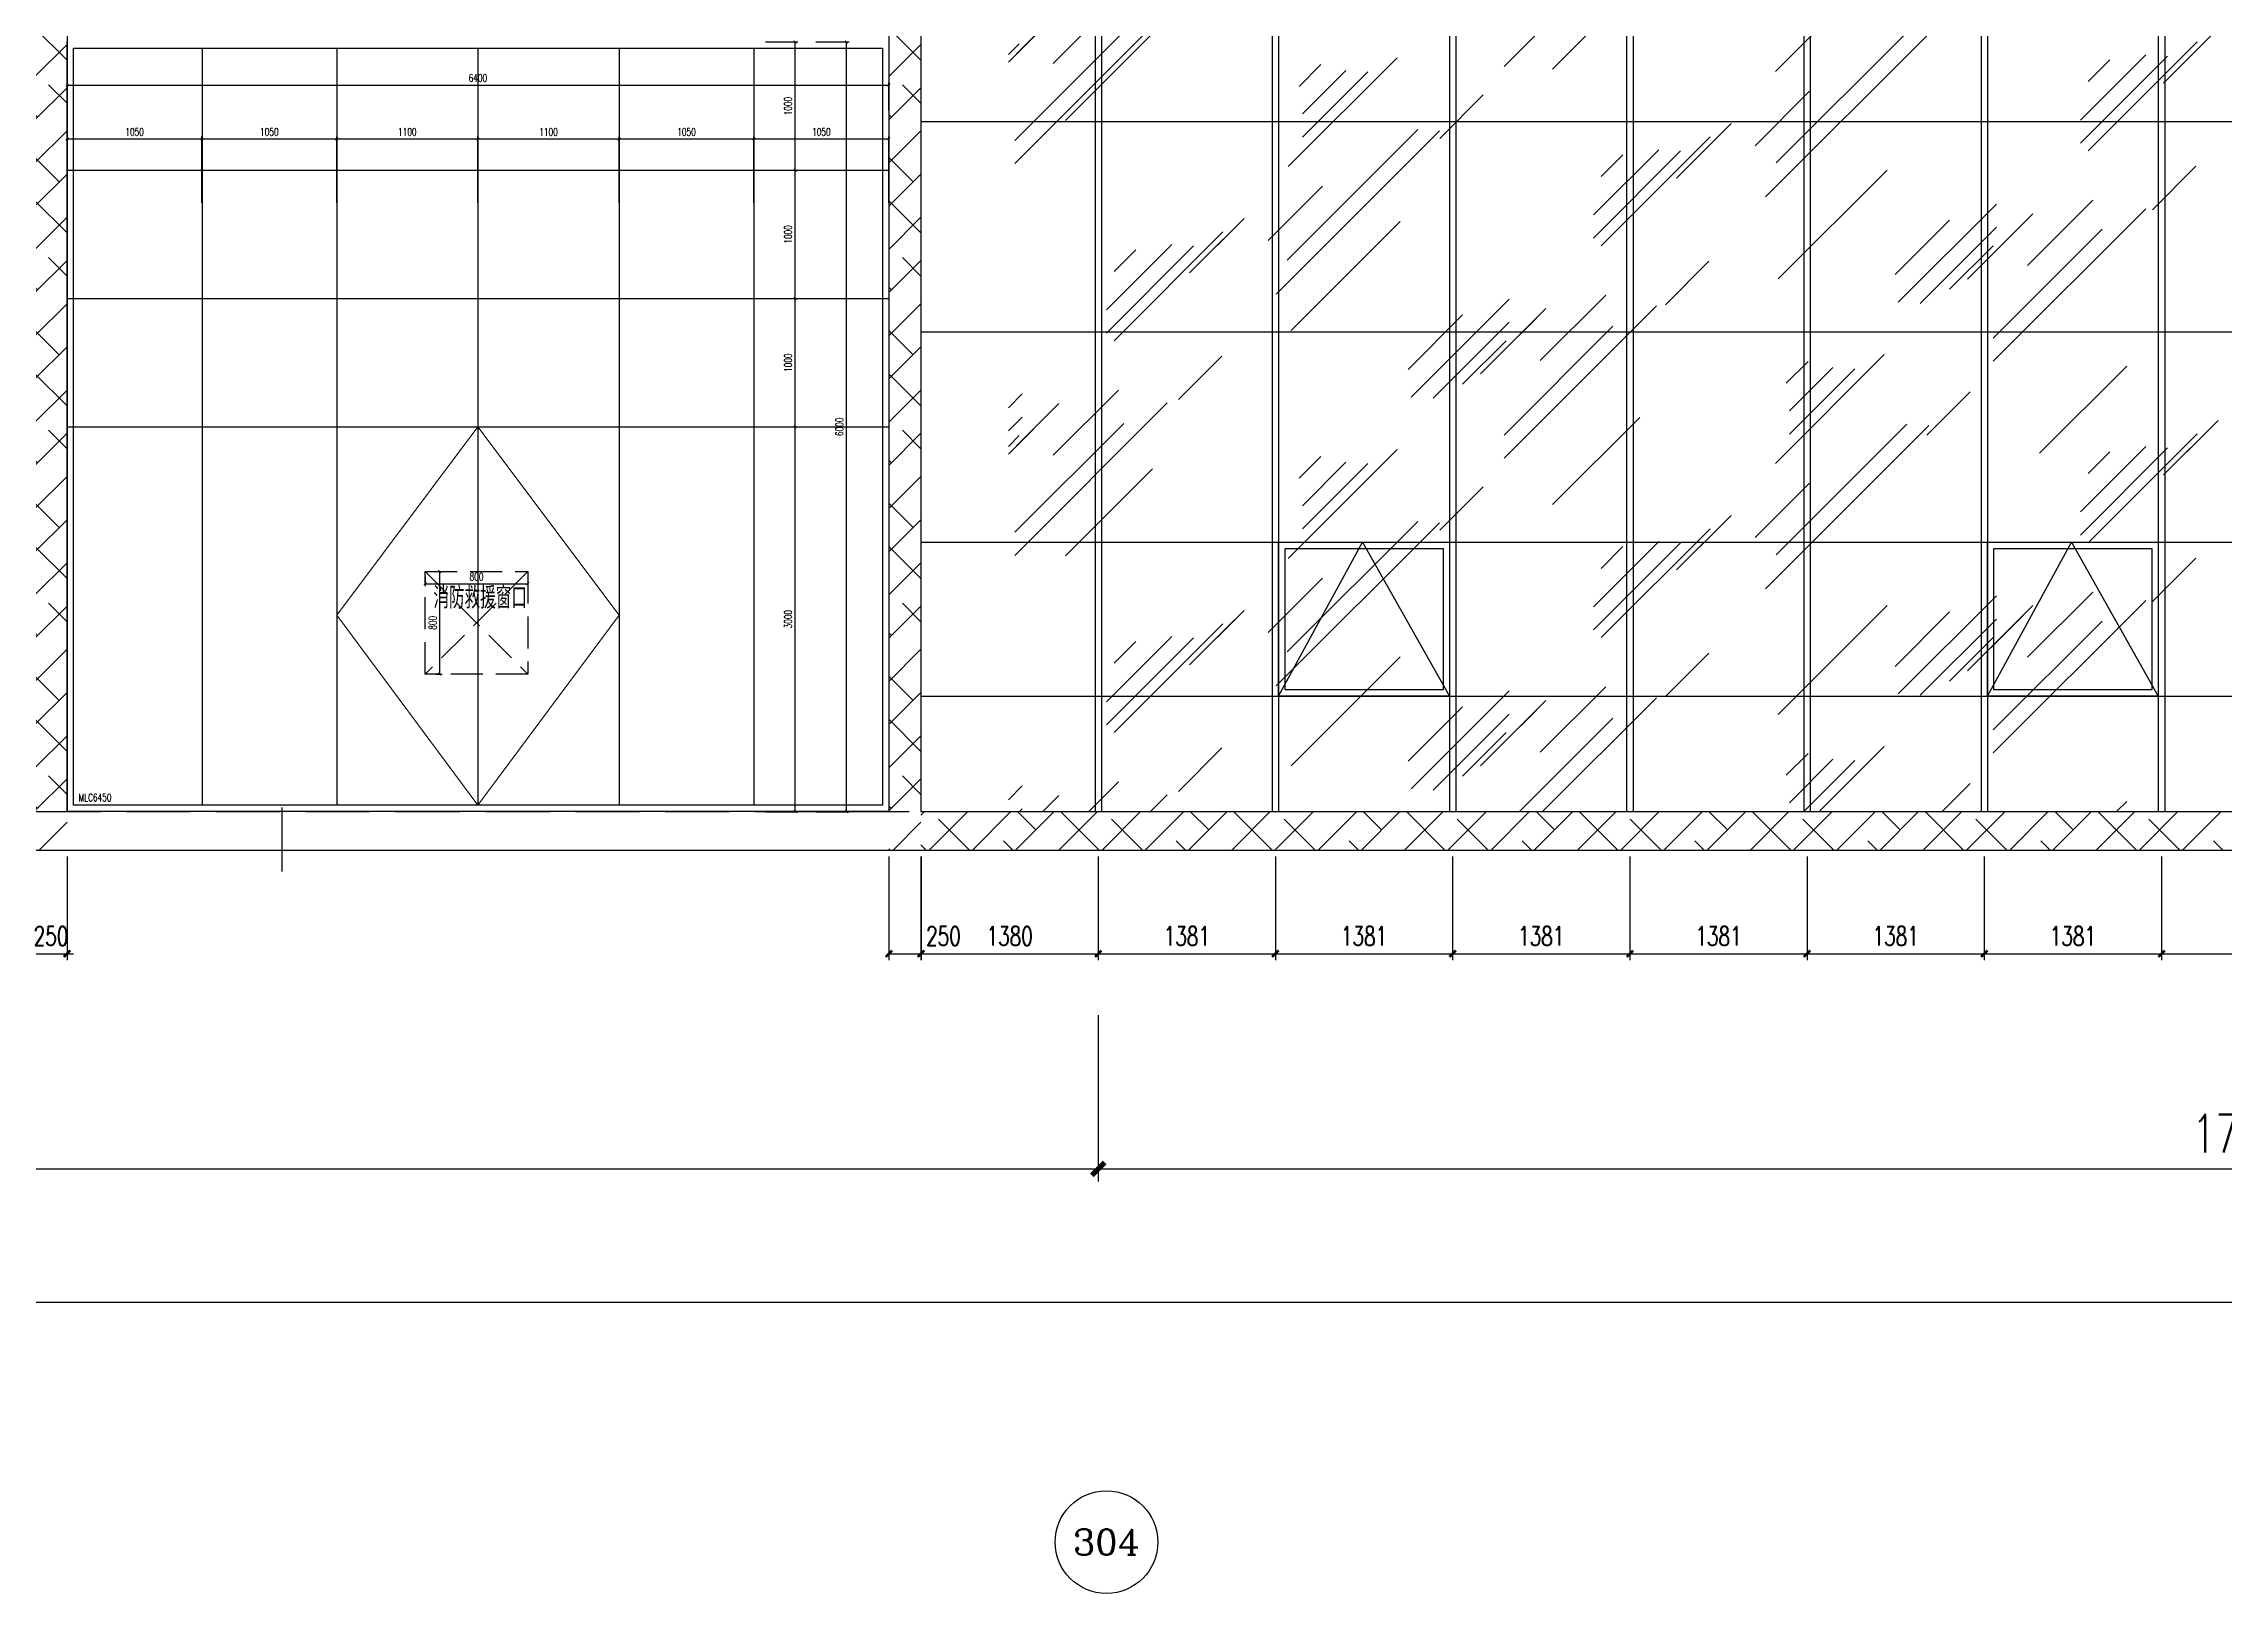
# Model space of a CAD drawing. Extents: x -2377130 to 293730, y -2 to 754590.
# Drawn here: x -411337 to -394345, y 511143 to 523224 of the extents above; entities that cross this region are included whole.
import ezdxf
from ezdxf.enums import TextEntityAlignment as Align

# ---------------------------------------------------------------- set-up
doc = ezdxf.new("R2010")
doc.units = 0
doc.header["$LTSCALE"] = 1000
doc.header["$MEASUREMENT"] = 0
for name, pattern in [('__DASH', [0.35, 0.25, -0.1]), ('DASH', [0.35, 0.25, -0.1]), ('DOTE', [2.42, 2, -0.2, 0.02, -0.2])]:
    doc.linetypes.add(name, pattern=pattern)
doc.layers.get('Defpoints').update_dxf_attribs({"color": 210})
for name, color, linetype in [('A-AXIS-D', 1, 'Continuous'), ('A-AXIS-DOTE', 14, 'DOTE'), ('A-AXIS-DP', 126, 'Continuous'), ('A-AXIS-SYMB', 3, 'Continuous'), ('A-HATCH-2', 251, 'Continuous'), ('A-LIN-V', 9, 'Continuous'), ('A-WINDOW', 140, 'Continuous'), ('A-门窗表显示尺寸', 160, 'Continuous'), ('AS-WALL', 40, 'Continuous'), ('PUB_DIM', 3, 'Continuous'), ('PUB_TEXT', 7, 'Continuous'), ('建-文字', 7, 'Continuous')]:
    doc.layers.add(name, color=color, linetype=linetype)
doc.layers.add('A-WALL-HATCH', color=8, linetype='Continuous', lineweight=13)
doc.styles.add('_TCH_AXIS', font='COMPLEX', dxfattribs={"bigfont": 'GBCBIG'})
doc.styles.add('_TCH_DIM_T3', font='SIMPLEX', dxfattribs={"width": 0.705882, "bigfont": 'GBCBIG'})
doc.styles.add('A-DIM_T3', font='SIMPLEX', dxfattribs={"width": 0.705882, "bigfont": 'GBCBIG'})
doc.styles.add('A-STANDARD', font='SIMPLEX', dxfattribs={"bigfont": 'GBCBIG'})
doc.dimstyles.new('_TCH_ARCH&&20', dxfattribs={"dimtxt": 59.5, "dimasz": 20, "dimexe": 20, "dimexo": 20, "dimgap": 25.25, "dimtad": 1, "dimdec": 0, "dimzin": 0, "dimdsep": 46, "dimtxsty": '_TCH_DIM_T3', "dimblk": 'ARCHTICK', "dimcen": 0.09, "dimclrt": 7, "dimazin": 2, "dimtfac": 1, "dimtdec": 0, "dimtix": 1, "dimtmove": 2, "dimatfit": 3, "dimfxl": 0, "dimtolj": 1, "dimtzin": 0, "dimarcsym": 0})
doc.dimstyles.new('A-DIM&&100', dxfattribs={"dimtxt": 297.5, "dimasz": 100, "dimexe": 100, "dimexo": 100, "dimgap": 126.25, "dimtad": 1, "dimdec": 0, "dimzin": 0, "dimdsep": 46, "dimtxsty": 'A-DIM_T3', "dimblk": 'ARCHTICK', "dimcen": 0.09, "dimclrt": 7, "dimazin": 2, "dimtfac": 1, "dimtdec": 0, "dimtix": 1, "dimtmove": 2, "dimatfit": 3, "dimfxl": 0, "dimtolj": 1, "dimtzin": 0, "dimarcsym": 0})
doc.dimstyles.new('A-DIM&&20', dxfattribs={"dimtxt": 59.5, "dimasz": 20, "dimexe": 20, "dimexo": 20, "dimgap": 25.25, "dimtad": 1, "dimdec": 0, "dimzin": 0, "dimdsep": 46, "dimtxsty": 'A-DIM_T3', "dimblk": 'ARCHTICK', "dimcen": 0.09, "dimclrt": 7, "dimazin": 2, "dimtfac": 1, "dimtdec": 0, "dimtix": 1, "dimtmove": 2, "dimatfit": 3, "dimfxl": 0, "dimtolj": 1, "dimtzin": 0, "dimarcsym": 0})

# ---------------------------------------------------------------- blocks, each defined once
blk = doc.blocks.new('_ArchTick')
at = {"color": 0, "linetype": 'ByBlock', "const_width": 0.4}
blk.add_lwpolyline([(-0.5, -0.5), (0.5, 0.5)], dxfattribs=at)
blk = doc.blocks.new('*D1846')
at = {"layer": 'A-AXIS-D', "color": 0, "lineweight": -2}
for p, q in [((-457670, 514610), (-457670, 513313)), ((-384470, 514610), (-384470, 513313)), ((-457670, 513413), (-384470, 513413))]:
    blk.add_line(p, q, dxfattribs=at)
at = {"layer": 'Defpoints', "color": 0}
for p in [(-457670, 514710), (-384470, 514710), (-384470, 513413)]:
    blk.add_point(p, dxfattribs=at)
at = {"layer": 'A-AXIS-D', "color": 0, "lineweight": -2, "xscale": 100, "yscale": 100, "zscale": 100, "rotation": 180}
blk.add_blockref('_ArchTick', (-457670, 513413), dxfattribs=at)
at = {"layer": 'A-AXIS-D', "color": 0, "lineweight": -2, "xscale": 100, "yscale": 100, "zscale": 100}
blk.add_blockref('_ArchTick', (-384470, 513413), dxfattribs=at)
at = {"layer": 'A-AXIS-D', "color": 7, "insert": (-421070, 513688), "char_height": 297.5, "attachment_point": 5, "style": 'A-DIM_T3'}
blk.add_mtext('\\A1;73200', dxfattribs=at)
blk = doc.blocks.new('*D1807')
at = {"layer": 'A-AXIS-D', "color": 0, "lineweight": -2}
for p, q in [((-403120, 515650), (-403120, 514353)), ((-385170, 515650), (-385170, 514353)), ((-403120, 514453), (-385170, 514453))]:
    blk.add_line(p, q, dxfattribs=at)
at = {"layer": 'Defpoints', "color": 0}
for p in [(-403120, 515750), (-385170, 515750), (-385170, 514453)]:
    blk.add_point(p, dxfattribs=at)
at = {"layer": 'A-AXIS-D', "color": 0, "lineweight": -2, "xscale": 100, "yscale": 100, "zscale": 100, "rotation": 180}
blk.add_blockref('_ArchTick', (-403120, 514453), dxfattribs=at)
at = {"layer": 'A-AXIS-D', "color": 0, "lineweight": -2, "xscale": 100, "yscale": 100, "zscale": 100}
blk.add_blockref('_ArchTick', (-385170, 514453), dxfattribs=at)
at = {"layer": 'A-AXIS-D', "color": 7, "insert": (-394145, 514728), "char_height": 297.5, "attachment_point": 5, "style": 'A-DIM_T3'}
blk.add_mtext('\\A1;17950', dxfattribs=at)
blk = doc.blocks.new('*D1806')
at = {"layer": 'A-AXIS-D', "color": 0, "lineweight": -2}
for p, q in [((-421070, 515650), (-421070, 514353)), ((-403120, 515650), (-403120, 514353)), ((-421070, 514453), (-403120, 514453))]:
    blk.add_line(p, q, dxfattribs=at)
at = {"layer": 'Defpoints', "color": 0}
for p in [(-421070, 515750), (-403120, 515750), (-403120, 514453)]:
    blk.add_point(p, dxfattribs=at)
at = {"layer": 'A-AXIS-D', "color": 0, "lineweight": -2, "xscale": 100, "yscale": 100, "zscale": 100, "rotation": 180}
blk.add_blockref('_ArchTick', (-421070, 514453), dxfattribs=at)
at = {"layer": 'A-AXIS-D', "color": 0, "lineweight": -2, "xscale": 100, "yscale": 100, "zscale": 100}
blk.add_blockref('_ArchTick', (-403120, 514453), dxfattribs=at)
at = {"layer": 'A-AXIS-D', "color": 7, "insert": (-412095, 514728), "char_height": 297.5, "attachment_point": 5, "style": 'A-DIM_T3'}
blk.add_mtext('\\A1;17950', dxfattribs=at)
blk = doc.blocks.new('*D1130')
at = {"layer": 'A-门窗表显示尺寸', "color": 0, "lineweight": -2}
for p, q in [((-405712, 521237), (-405461, 521237)), ((-405481, 520237), (-405481, 521237)), ((-405712, 520237), (-405461, 520237))]:
    blk.add_line(p, q, dxfattribs=at)
at = {"layer": 'Defpoints', "color": 0}
for p in [(-405732, 521237), (-405481, 521237), (-405732, 520237)]:
    blk.add_point(p, dxfattribs=at)
at = {"layer": 'A-门窗表显示尺寸', "color": 0, "lineweight": -2, "xscale": 20, "yscale": 20, "zscale": 20}
for p, rotation in [((-405481, 521237), 90), ((-405481, 520237), 270)]:
    blk.add_blockref('_ArchTick', p, dxfattribs=dict(at, rotation=rotation))
at = {"layer": 'A-门窗表显示尺寸', "color": 7, "insert": (-405536, 520737), "char_height": 59.5, "attachment_point": 5, "rotation": 90, "style": 'A-DIM_T3'}
blk.add_mtext('\\A1;1000', dxfattribs=at)
blk = doc.blocks.new('*D1131')
at = {"layer": 'A-门窗表显示尺寸', "color": 0, "lineweight": -2}
for p, q in [((-405712, 520237), (-405461, 520237)), ((-405481, 517237), (-405481, 520237)), ((-405712, 517237), (-405461, 517237))]:
    blk.add_line(p, q, dxfattribs=at)
at = {"layer": 'Defpoints', "color": 0}
for p in [(-405732, 520237), (-405481, 520237), (-405732, 517237)]:
    blk.add_point(p, dxfattribs=at)
at = {"layer": 'A-门窗表显示尺寸', "color": 0, "lineweight": -2, "xscale": 20, "yscale": 20, "zscale": 20}
for p, rotation in [((-405481, 520237), 90), ((-405481, 517237), 270)]:
    blk.add_blockref('_ArchTick', p, dxfattribs=dict(at, rotation=rotation))
at = {"layer": 'A-门窗表显示尺寸', "color": 7, "insert": (-405536, 518737), "char_height": 59.5, "attachment_point": 5, "rotation": 90, "style": 'A-DIM_T3'}
blk.add_mtext('\\A1;3000', dxfattribs=at)
blk = doc.blocks.new('*D1129')
at = {"layer": 'A-门窗表显示尺寸', "color": 0, "lineweight": -2}
for p, q in [((-411154, 522703), (-411154, 522921)), ((-411154, 522901), (-404751, 522901)), ((-404751, 522703), (-404751, 522921))]:
    blk.add_line(p, q, dxfattribs=at)
at = {"layer": 'Defpoints', "color": 0}
for p in [(-404751, 522901), (-411154, 522683), (-404751, 522683)]:
    blk.add_point(p, dxfattribs=at)
at = {"layer": 'A-门窗表显示尺寸', "color": 0, "lineweight": -2, "xscale": 20, "yscale": 20, "zscale": 20, "rotation": 180}
blk.add_blockref('_ArchTick', (-411154, 522901), dxfattribs=at)
at = {"layer": 'A-门窗表显示尺寸', "color": 0, "lineweight": -2, "xscale": 20, "yscale": 20, "zscale": 20}
blk.add_blockref('_ArchTick', (-404751, 522901), dxfattribs=at)
at = {"layer": 'A-门窗表显示尺寸', "color": 7, "insert": (-407953, 522956), "char_height": 59.5, "attachment_point": 5, "style": 'A-DIM_T3'}
blk.add_mtext('\\A1;6400', dxfattribs=at)
blk = doc.blocks.new('*D1134')
at = {"layer": 'A-门窗表显示尺寸', "color": 0, "lineweight": -2}
for p, q in [((-405803, 521983), (-405803, 522501)), ((-404751, 521983), (-404751, 522501)), ((-405803, 522481), (-404751, 522481))]:
    blk.add_line(p, q, dxfattribs=at)
at = {"layer": 'Defpoints', "color": 0}
for p in [(-404751, 522481), (-405803, 521963), (-404751, 521963)]:
    blk.add_point(p, dxfattribs=at)
at = {"layer": 'A-门窗表显示尺寸', "color": 0, "lineweight": -2, "xscale": 20, "yscale": 20, "zscale": 20, "rotation": 180}
blk.add_blockref('_ArchTick', (-405803, 522481), dxfattribs=at)
at = {"layer": 'A-门窗表显示尺寸', "color": 0, "lineweight": -2, "xscale": 20, "yscale": 20, "zscale": 20}
blk.add_blockref('_ArchTick', (-404751, 522481), dxfattribs=at)
at = {"layer": 'A-门窗表显示尺寸', "color": 7, "insert": (-405277, 522536), "char_height": 59.5, "attachment_point": 5, "style": 'A-DIM_T3'}
blk.add_mtext('\\A1;1050', dxfattribs=at)
blk = doc.blocks.new('*D1135')
at = {"layer": 'A-门窗表显示尺寸', "color": 0, "lineweight": -2}
for p, q in [((-406853, 521983), (-406853, 522501)), ((-405803, 521983), (-405803, 522501)), ((-406853, 522481), (-405803, 522481))]:
    blk.add_line(p, q, dxfattribs=at)
at = {"layer": 'Defpoints', "color": 0}
for p in [(-405803, 522481), (-406853, 521963), (-405803, 521963)]:
    blk.add_point(p, dxfattribs=at)
at = {"layer": 'A-门窗表显示尺寸', "color": 0, "lineweight": -2, "xscale": 20, "yscale": 20, "zscale": 20, "rotation": 180}
blk.add_blockref('_ArchTick', (-406853, 522481), dxfattribs=at)
at = {"layer": 'A-门窗表显示尺寸', "color": 0, "lineweight": -2, "xscale": 20, "yscale": 20, "zscale": 20}
blk.add_blockref('_ArchTick', (-405803, 522481), dxfattribs=at)
at = {"layer": 'A-门窗表显示尺寸', "color": 7, "insert": (-406328, 522536), "char_height": 59.5, "attachment_point": 5, "style": 'A-DIM_T3'}
blk.add_mtext('\\A1;1050', dxfattribs=at)
blk = doc.blocks.new('*D1136')
at = {"layer": 'A-门窗表显示尺寸', "color": 0, "lineweight": -2}
for p, q in [((-407953, 521983), (-407953, 522501)), ((-406853, 521983), (-406853, 522501)), ((-407953, 522481), (-406853, 522481))]:
    blk.add_line(p, q, dxfattribs=at)
at = {"layer": 'Defpoints', "color": 0}
for p in [(-406853, 522481), (-407953, 521963), (-406853, 521963)]:
    blk.add_point(p, dxfattribs=at)
at = {"layer": 'A-门窗表显示尺寸', "color": 0, "lineweight": -2, "xscale": 20, "yscale": 20, "zscale": 20, "rotation": 180}
blk.add_blockref('_ArchTick', (-407953, 522481), dxfattribs=at)
at = {"layer": 'A-门窗表显示尺寸', "color": 0, "lineweight": -2, "xscale": 20, "yscale": 20, "zscale": 20}
blk.add_blockref('_ArchTick', (-406853, 522481), dxfattribs=at)
at = {"layer": 'A-门窗表显示尺寸', "color": 7, "insert": (-407403, 522536), "char_height": 59.5, "attachment_point": 5, "style": 'A-DIM_T3'}
blk.add_mtext('\\A1;1100', dxfattribs=at)
blk = doc.blocks.new('*D1137')
at = {"layer": 'A-门窗表显示尺寸', "color": 0, "lineweight": -2}
for p, q in [((-409053, 521983), (-409053, 522501)), ((-407953, 521983), (-407953, 522501)), ((-409053, 522481), (-407953, 522481))]:
    blk.add_line(p, q, dxfattribs=at)
at = {"layer": 'Defpoints', "color": 0}
for p in [(-407953, 522481), (-409053, 521963), (-407953, 521963)]:
    blk.add_point(p, dxfattribs=at)
at = {"layer": 'A-门窗表显示尺寸', "color": 0, "lineweight": -2, "xscale": 20, "yscale": 20, "zscale": 20, "rotation": 180}
blk.add_blockref('_ArchTick', (-409053, 522481), dxfattribs=at)
at = {"layer": 'A-门窗表显示尺寸', "color": 0, "lineweight": -2, "xscale": 20, "yscale": 20, "zscale": 20}
blk.add_blockref('_ArchTick', (-407953, 522481), dxfattribs=at)
at = {"layer": 'A-门窗表显示尺寸', "color": 7, "insert": (-408503, 522536), "char_height": 59.5, "attachment_point": 5, "style": 'A-DIM_T3'}
blk.add_mtext('\\A1;1100', dxfattribs=at)
blk = doc.blocks.new('*D1138')
at = {"layer": 'A-门窗表显示尺寸', "color": 0, "lineweight": -2}
for p, q in [((-410103, 521983), (-410103, 522501)), ((-409053, 521983), (-409053, 522501)), ((-410103, 522481), (-409053, 522481))]:
    blk.add_line(p, q, dxfattribs=at)
at = {"layer": 'Defpoints', "color": 0}
for p in [(-409053, 522481), (-410103, 521963), (-409053, 521963)]:
    blk.add_point(p, dxfattribs=at)
at = {"layer": 'A-门窗表显示尺寸', "color": 0, "lineweight": -2, "xscale": 20, "yscale": 20, "zscale": 20, "rotation": 180}
blk.add_blockref('_ArchTick', (-410103, 522481), dxfattribs=at)
at = {"layer": 'A-门窗表显示尺寸', "color": 0, "lineweight": -2, "xscale": 20, "yscale": 20, "zscale": 20}
blk.add_blockref('_ArchTick', (-409053, 522481), dxfattribs=at)
at = {"layer": 'A-门窗表显示尺寸', "color": 7, "insert": (-409578, 522536), "char_height": 59.5, "attachment_point": 5, "style": 'A-DIM_T3'}
blk.add_mtext('\\A1;1050', dxfattribs=at)
blk = doc.blocks.new('*D1139')
at = {"layer": 'A-门窗表显示尺寸', "color": 0, "lineweight": -2}
for p, q in [((-411154, 521983), (-411154, 522501)), ((-410103, 521983), (-410103, 522501)), ((-411154, 522481), (-410103, 522481))]:
    blk.add_line(p, q, dxfattribs=at)
at = {"layer": 'Defpoints', "color": 0}
for p in [(-410103, 522481), (-411154, 521963), (-410103, 521963)]:
    blk.add_point(p, dxfattribs=at)
at = {"layer": 'A-门窗表显示尺寸', "color": 0, "lineweight": -2, "xscale": 20, "yscale": 20, "zscale": 20, "rotation": 180}
blk.add_blockref('_ArchTick', (-411154, 522481), dxfattribs=at)
at = {"layer": 'A-门窗表显示尺寸', "color": 0, "lineweight": -2, "xscale": 20, "yscale": 20, "zscale": 20}
blk.add_blockref('_ArchTick', (-410103, 522481), dxfattribs=at)
at = {"layer": 'A-门窗表显示尺寸', "color": 7, "insert": (-410628, 522536), "char_height": 59.5, "width": 284, "attachment_point": 5, "style": 'A-DIM_T3'}
blk.add_mtext('\\A1;1050', dxfattribs=at)
blk = doc.blocks.new('*D1132')
at = {"layer": 'A-门窗表显示尺寸', "color": 0, "lineweight": -2}
for p, q in [((-405712, 522237), (-405461, 522237)), ((-405481, 521237), (-405481, 522237)), ((-405712, 521237), (-405461, 521237))]:
    blk.add_line(p, q, dxfattribs=at)
at = {"layer": 'Defpoints', "color": 0}
for p in [(-405732, 522237), (-405481, 522237), (-405732, 521237)]:
    blk.add_point(p, dxfattribs=at)
at = {"layer": 'A-门窗表显示尺寸', "color": 0, "lineweight": -2, "xscale": 20, "yscale": 20, "zscale": 20}
for p, rotation in [((-405481, 522237), 90), ((-405481, 521237), 270)]:
    blk.add_blockref('_ArchTick', p, dxfattribs=dict(at, rotation=rotation))
at = {"layer": 'A-门窗表显示尺寸', "color": 7, "insert": (-405536, 521737), "char_height": 59.5, "attachment_point": 5, "rotation": 90, "style": 'A-DIM_T3'}
blk.add_mtext('\\A1;1000', dxfattribs=at)
blk = doc.blocks.new('*D1133')
at = {"layer": 'A-门窗表显示尺寸', "color": 0, "lineweight": -2}
for p, q in [((-405712, 523237), (-405461, 523237)), ((-405481, 522237), (-405481, 523237)), ((-405712, 522237), (-405461, 522237))]:
    blk.add_line(p, q, dxfattribs=at)
at = {"layer": 'Defpoints', "color": 0}
for p in [(-405732, 523237), (-405481, 523237), (-405732, 522237)]:
    blk.add_point(p, dxfattribs=at)
at = {"layer": 'A-门窗表显示尺寸', "color": 0, "lineweight": -2, "xscale": 20, "yscale": 20, "zscale": 20}
for p, rotation in [((-405481, 523237), 90), ((-405481, 522237), 270)]:
    blk.add_blockref('_ArchTick', p, dxfattribs=dict(at, rotation=rotation))
at = {"layer": 'A-门窗表显示尺寸', "color": 7, "insert": (-405536, 522737), "char_height": 59.5, "attachment_point": 5, "rotation": 90, "style": 'A-DIM_T3'}
blk.add_mtext('\\A1;1000', dxfattribs=at)
blk = doc.blocks.new('*D1140')
at = {"layer": 'A-门窗表显示尺寸', "color": 0, "lineweight": -2}
for p, q in [((-405321, 523237), (-405061, 523237)), ((-405081, 517237), (-405081, 523237)), ((-405321, 517237), (-405061, 517237))]:
    blk.add_line(p, q, dxfattribs=at)
at = {"layer": 'Defpoints', "color": 0}
for p in [(-405341, 523237), (-405081, 523237), (-405341, 517237)]:
    blk.add_point(p, dxfattribs=at)
at = {"layer": 'A-门窗表显示尺寸', "color": 0, "lineweight": -2, "xscale": 20, "yscale": 20, "zscale": 20}
for p, rotation in [((-405081, 523237), 90), ((-405081, 517237), 270)]:
    blk.add_blockref('_ArchTick', p, dxfattribs=dict(at, rotation=rotation))
at = {"layer": 'A-门窗表显示尺寸', "color": 7, "insert": (-405136, 520237), "char_height": 59.5, "attachment_point": 5, "rotation": 90, "style": 'A-DIM_T3'}
blk.add_mtext('\\A1;6000', dxfattribs=at)
blk = doc.blocks.new('*D1155')
at = {"layer": 'Defpoints', "color": 0}
for p in [(-408364, 519087), (-407564, 519087), (-407564, 519014)]:
    blk.add_point(p, dxfattribs=at)
at = {"layer": 'PUB_DIM', "color": 0, "lineweight": -2}
for p, q in [((-408364, 519067), (-408364, 518994)), ((-408364, 519014), (-407564, 519014)), ((-407564, 519067), (-407564, 518994))]:
    blk.add_line(p, q, dxfattribs=at)
at = {"layer": 'PUB_DIM', "color": 0, "lineweight": -2, "xscale": 20, "yscale": 20, "zscale": 20, "rotation": 180}
blk.add_blockref('_ArchTick', (-408364, 519014), dxfattribs=at)
at = {"layer": 'PUB_DIM', "color": 0, "lineweight": -2, "xscale": 20, "yscale": 20, "zscale": 20}
blk.add_blockref('_ArchTick', (-407564, 519014), dxfattribs=at)
at = {"layer": 'PUB_DIM', "color": 7, "insert": (-407964, 519069), "char_height": 59.5, "attachment_point": 5, "style": '_TCH_DIM_T3'}
blk.add_mtext('\\A1;800', dxfattribs=at)
blk = doc.blocks.new('*D1156')
at = {"layer": 'Defpoints', "color": 0}
for p in [(-408303, 519109), (-408251, 519109), (-408303, 518309)]:
    blk.add_point(p, dxfattribs=at)
at = {"layer": 'PUB_DIM', "color": 0, "lineweight": -2}
for p, q in [((-408283, 519109), (-408231, 519109)), ((-408251, 518309), (-408251, 519109)), ((-408283, 518309), (-408231, 518309))]:
    blk.add_line(p, q, dxfattribs=at)
at = {"layer": 'PUB_DIM', "color": 0, "lineweight": -2, "xscale": 20, "yscale": 20, "zscale": 20}
for p, rotation in [((-408251, 519109), 90), ((-408251, 518309), 270)]:
    blk.add_blockref('_ArchTick', p, dxfattribs=dict(at, rotation=rotation))
at = {"layer": 'PUB_DIM', "color": 7, "insert": (-408306, 518709), "char_height": 59.5, "attachment_point": 5, "rotation": 90, "style": '_TCH_DIM_T3'}
blk.add_mtext('\\A1;800', dxfattribs=at)

msp = doc.modelspace()

# ---------------------------------------------------------------- hatches: boundary and pattern name
at = {"layer": 'A-HATCH-2'}
h = msp.add_hatch(dxfattribs=at)
h.set_pattern_fill('ANSI38', color=8, scale=150)
h.set_pattern_definition([(45, (33138.7, -1e-09), (-168.3798, 168.3798), []), (135, (33138.7, -1e-09), (-505.13941, 168.3798), [595.3125, -357.1875])])
h.paths.add_polyline_path([(-411404.4, 516937.5), (-411154.4, 516937.5), (-411154.4, 535687.5), (-411404.4, 535687.5)])
h = msp.add_hatch(dxfattribs=at)
h.set_pattern_fill('ANSI38', color=8, scale=150)
h.set_pattern_definition([(45, (39792.3, -1e-09), (-168.3798, 168.3798), []), (135, (39792.3, -1e-09), (-505.13941, 168.3798), [595.3125, -357.1875])])
h.paths.add_polyline_path([(-404750.8, 516937.5), (-404500.8, 516937.5), (-404500.8, 535687.5), (-404750.8, 535687.5)])

# ---------------------------------------------------------------- linework, layer by layer
at = {"layer": 'A-AXIS-D', "color": 8}
msp.add_circle((-403055.7, 511543.5), 400, dxfattribs=at)
at = {"layer": 'A-AXIS-DOTE', "color": 8, "linetype": '__DASH', "ltscale": 2}
msp.add_line((-465993.9, 517237.5), (-377296.1, 517237.5), dxfattribs=at)
at = {"layer": 'A-AXIS-DP', "color": 8}
for p, q in [((-411154.4, 516887.5), (-411154.4, 516080)), ((-404750.8, 516887.5), (-404750.8, 516080)), ((-404500.8, 516887.5), (-404500.8, 516080)), ((-404499.8, 516887.5), (-404499.8, 516080)), ((-403120, 516887.5), (-403120, 516080)), ((-403120, 516887.5), (-403120, 516080)), ((-401739.2, 516887.5), (-401739.2, 516080)), ((-401739.2, 516887.5), (-401739.2, 516080)), ((-400358.5, 516887.5), (-400358.5, 516080)), ((-400358.5, 516887.5), (-400358.5, 516080)), ((-398977.7, 516887.5), (-398977.7, 516080)), ((-398977.7, 516887.5), (-398977.7, 516080)), ((-397596.9, 516887.5), (-397596.9, 516080)), ((-397596.9, 516887.5), (-397596.9, 516080)), ((-396216.2, 516887.5), (-396216.2, 516080)), ((-396216.2, 516887.5), (-396216.2, 516080)), ((-394835.4, 516887.5), (-394835.4, 516080)), ((-394835.4, 516887.5), (-394835.4, 516080)), ((-411404.4, 516130), (-411154.4, 516130)), ((-411154.4, 516130), (-411104.4, 516130)), ((-404750.8, 516130), (-404500.8, 516130)), ((-404499.8, 516130), (-403120, 516130)), ((-403120, 516130), (-401739.2, 516130)), ((-401739.2, 516130), (-400358.5, 516130)), ((-400358.5, 516130), (-398977.7, 516130)), ((-398977.7, 516130), (-397596.9, 516130)), ((-397596.9, 516130), (-396216.2, 516130)), ((-396216.2, 516130), (-394835.4, 516130)), ((-394835.4, 516130), (-393454.6, 516130))]:
    msp.add_line(p, q, dxfattribs=at)
at = {"layer": 'A-AXIS-SYMB', "color": 8}
msp.add_line((-409477, 516770), (-409477, 517270), dxfattribs=at)
at = {"layer": 'A-HATCH-2', "color": 8}
for p, q in [((-404500.8, 522617.5), (-385170, 522617.5)), ((-404500.8, 520977.5), (-385170, 520977.5)), ((-404500.8, 519337.5), (-385170, 519337.5)), ((-404500.8, 518137.5), (-385170, 518137.5))]:
    msp.add_line(p, q, dxfattribs=at)
at = {"layer": 'A-HATCH-2', "color": 8, "linetype": 'Continuous'}
for p, q in [((-404500.8, 517210.3), (-404473.6, 517237.5)), ((-404436.8, 516937.5), (-404136.8, 517237.5)), ((-404100.1, 516937.5), (-403800.1, 517237.5)), ((-403763.3, 516937.5), (-403463.3, 517237.5)), ((-403606.4, 517094.4), (-403749.5, 517237.5)), ((-403426.5, 516937.5), (-403126.5, 517237.5)), ((-403112.7, 516937.5), (-403412.7, 517237.5)), ((-403089.8, 516937.5), (-402789.8, 517237.5)), ((-402753, 516937.5), (-402453, 517237.5)), ((-402416.3, 516937.5), (-402116.3, 517237.5)), ((-402259.3, 517094.4), (-402402.4, 517237.5)), ((-402079.5, 516937.5), (-401779.5, 517237.5)), ((-401765.7, 516937.5), (-402065.7, 517237.5)), ((-401742.7, 516937.5), (-401442.7, 517237.5)), ((-401406, 516937.5), (-401106, 517237.5)), ((-401069.2, 516937.5), (-400769.2, 517237.5)), ((-400912.3, 517094.4), (-401055.4, 517237.5)), ((-400732.5, 516937.5), (-400432.5, 517237.5)), ((-400418.6, 516937.5), (-400718.6, 517237.5)), ((-400395.7, 516937.5), (-400095.7, 517237.5)), ((-400059, 516937.5), (-399759, 517237.5)), ((-399722.2, 516937.5), (-399422.2, 517237.5)), ((-399565.3, 517094.4), (-399708.4, 517237.5)), ((-399385.4, 516937.5), (-399085.4, 517237.5)), ((-399071.6, 516937.5), (-399371.6, 517237.5)), ((-399048.7, 516937.5), (-398748.7, 517237.5)), ((-398711.9, 516937.5), (-398411.9, 517237.5)), ((-398375.2, 516937.5), (-398075.2, 517237.5)), ((-398218.2, 517094.4), (-398361.3, 517237.5)), ((-398038.4, 516937.5), (-397738.4, 517237.5)), ((-397724.6, 516937.5), (-398024.6, 517237.5)), ((-397701.6, 516937.5), (-397401.6, 517237.5)), ((-397364.9, 516937.5), (-397064.9, 517237.5)), ((-397028.1, 516937.5), (-396728.1, 517237.5)), ((-396871.2, 517094.4), (-397014.3, 517237.5)), ((-396691.4, 516937.5), (-396391.4, 517237.5)), ((-396377.5, 516937.5), (-396677.5, 517237.5)), ((-396354.6, 516937.5), (-396054.6, 517237.5)), ((-396017.8, 516937.5), (-395717.8, 517237.5)), ((-395681.1, 516937.5), (-395381.1, 517237.5)), ((-395524.2, 517094.4), (-395667.2, 517237.5)), ((-395344.3, 516937.5), (-395044.3, 517237.5)), ((-395030.5, 516937.5), (-395330.5, 517237.5)), ((-395007.6, 516937.5), (-394707.6, 517237.5)), ((-394670.8, 516937.5), (-394370.8, 517237.5)), ((-404123, 516937.5), (-404364.1, 517178.6)), ((-402775.9, 516937.5), (-403017.1, 517178.6)), ((-401428.9, 516937.5), (-401670, 517178.6)), ((-400081.9, 516937.5), (-400323, 517178.6)), ((-398734.8, 516937.5), (-398975.9, 517178.6)), ((-397387.8, 516937.5), (-397628.9, 517178.6)), ((-396040.8, 516937.5), (-396281.9, 517178.6)), ((-394693.7, 516937.5), (-394934.8, 517178.6)), ((-404459.7, 516937.5), (-404500.8, 516978.5)), ((-403786.2, 516937.5), (-403859, 517010.2)), ((-402439.2, 516937.5), (-402511.9, 517010.2)), ((-401092.1, 516937.5), (-401164.9, 517010.2)), ((-399745.1, 516937.5), (-399817.8, 517010.2)), ((-398398.1, 516937.5), (-398470.8, 517010.2)), ((-397051, 516937.5), (-397123.8, 517010.2)), ((-395704, 516937.5), (-395776.7, 517010.2)), ((-394357, 516937.5), (-394429.7, 517010.2))]:
    msp.add_line(p, q, dxfattribs=at)
at = {"layer": 'A-LIN-V', "color": 8}
for p, q in [((-411154.4, 535687.5), (-411154.4, 517237.5)), ((-404750.8, 535687.5), (-404750.8, 517237.5)), ((-404500.8, 535687.5), (-404500.8, 517237.5)), ((-404500.8, 517237.5), (-384470.1, 517237.5))]:
    msp.add_line(p, q, dxfattribs=at)
at = {"layer": 'A-LIN-V', "color": 8, "linetype": 'DASH'}
msp.add_lwpolyline([(-408363.9, 519108.7), (-407563.9, 519108.7), (-407563.9, 518308.7), (-408363.9, 518308.7)], close=True, dxfattribs=at)
for points in [[(-408363.9, 519108.7), (-407563.9, 518308.7)], [(-407563.9, 519108.7), (-408363.9, 518308.7)]]:
    msp.add_lwpolyline(points, dxfattribs=at)
at = {"layer": 'A-WALL-HATCH', "color": 8, "linetype": 'Continuous'}
for p, q in [((-399957.9, 523046.9), (-398770, 524234.8)), ((-397844.2, 523005.9), (-396995.7, 523854.4)), ((-399580.1, 523025.3), (-398901.3, 523704.1)), ((-403470, 523069.5), (-402960.9, 523578.6)), ((-403820, 523079.5), (-403426.6, 523472.9)), ((-403769.6, 522289.9), (-402581.7, 523477.8)), ((-403755.7, 523143.8), (-403501.2, 523398.4)), ((-394818.9, 522916.5), (-394394.6, 523340.8)), ((-403820, 523139.5), (-403736.6, 523222.9)), ((-403769.6, 522469.9), (-402921.1, 523318.4)), ((-403374.9, 522624.7), (-402696, 523303.5)), ((-397921.5, 522028.6), (-396648.7, 523301.4)), ((-397836.6, 522293.5), (-396818.4, 523311.7)), ((-395407.1, 522388.3), (-394558.6, 523236.8)), ((-394638.9, 523096.5), (-394469.2, 523266.2)), ((-401638.9, 522265.9), (-400790.4, 523114.4)), ((-401554.1, 522890.7), (-401384.4, 523060.4)), ((-401529.2, 522675.6), (-401189.8, 523015)), ((-401529.2, 522495.6), (-401020.1, 523004.7)), ((-395467.1, 522628.3), (-394958, 523137.4)), ((-395467.1, 522448.3), (-394788.3, 523127.1)), ((-395407.1, 522928.3), (-395237.4, 523098)), ((-398001.9, 522428.3), (-397577.6, 522852.5)), ((-400459.3, 522485.6), (-400119.8, 522825)), ((-401733.2, 521271.6), (-400460.4, 522544.4)), ((-401648.3, 521536.5), (-400630.1, 522554.7)), ((-399201.9, 521648.3), (-398353.3, 522496.8)), ((-398613.6, 522176.5), (-398189.4, 522600.7)), ((-398433.6, 522356.5), (-398263.9, 522526.2)), ((-399261.9, 521888.3), (-398752.7, 522397.4)), ((-399261.9, 521708.3), (-398583, 522387.1)), ((-399201.9, 522188.3), (-399032.2, 522358)), ((-397821.9, 521389.4), (-396973.3, 522238)), ((-394906.3, 521929.2), (-394566.8, 522268.6)), ((-401796.6, 521688.2), (-401372.3, 522112.5)), ((-395880.5, 521494.9), (-395371.4, 522004)), ((-402408.4, 521436.4), (-401984.1, 521860.7)), ((-401616.6, 520988.8), (-400768.1, 521837.3)), ((-396910.8, 521424.6), (-396486.6, 521848.8)), ((-396886, 521209.4), (-396122.3, 521973.1)), ((-396346.3, 521389.2), (-395837.1, 521898.3)), ((-396166.3, 521569.2), (-395911.7, 521823.7)), ((-396146.2, 520749.2), (-394958.3, 521937.1)), ((-403056.6, 521148.2), (-402547.5, 521657.3)), ((-403056.6, 520968.2), (-402377.8, 521647)), ((-402996.6, 520908.2), (-402148.1, 521756.8)), ((-402228.4, 521616.4), (-402058.7, 521786.2)), ((-396716.3, 521199.1), (-396122.3, 521793.1)), ((-396486.6, 521308.8), (-396147.2, 521648.3)), ((-396146.2, 520929.2), (-395297.7, 521777.7)), ((-402996.6, 521448.2), (-402826.9, 521617.9)), ((-398701, 521189.1), (-398361.6, 521528.5)), ((-400680.7, 520469.4), (-399917, 521233.1)), ((-400141, 520649.1), (-399631.9, 521158.2)), ((-399957.9, 519992.2), (-398770, 521180.1)), ((-399675.3, 520754.8), (-399166.2, 521264)), ((-400705.6, 520684.6), (-400281.3, 521108.8)), ((-400511, 520459.1), (-399917, 521053.1)), ((-399961, 520829.1), (-399706.4, 521083.7)), ((-399957.9, 520172.2), (-399109.4, 521020.7)), ((-402495.7, 520449.1), (-402156.3, 520788.5)), ((-400281.3, 520568.8), (-399941.9, 520908.2)), ((-397844.2, 519951.2), (-396995.7, 520799.7)), ((-397759.4, 520576.1), (-397589.7, 520745.8)), ((-397734.5, 520360.9), (-397395.1, 520700.3)), ((-397734.5, 520180.9), (-397225.4, 520690)), ((-395785.4, 520031.8), (-395106.6, 520710.6)), ((-403820, 520384.8), (-403711.8, 520493)), ((-403470, 520014.8), (-402960.9, 520523.9)), ((-396664.5, 520170.9), (-396325.1, 520510.3)), ((-403820, 520024.8), (-403426.6, 520418.2)), ((-403820, 520204.8), (-403711.8, 520313)), ((-403769.6, 519235.2), (-402581.7, 520423.1)), ((-403755.7, 520089.1), (-403501.2, 520343.7)), ((-399580.1, 519631.2), (-398901.3, 520310)), ((-394818.9, 519861.8), (-394394.6, 520286.1)), ((-403820, 520084.8), (-403736.6, 520168.2)), ((-403769.6, 519415.2), (-402921.1, 520263.7)), ((-397921.5, 518973.9), (-396648.7, 520246.7)), ((-397836.6, 519238.8), (-396818.4, 520257)), ((-395407.1, 519333.6), (-394558.6, 520182.1)), ((-394638.9, 520041.8), (-394469.2, 520211.5)), ((-401638.9, 519211.2), (-400790.4, 520059.7)), ((-401554.1, 519836), (-401384.4, 520005.7)), ((-401529.2, 519620.9), (-401189.8, 519960.3)), ((-401529.2, 519440.9), (-401020.1, 519950)), ((-395467.1, 519573.6), (-394958, 520082.7)), ((-395467.1, 519393.6), (-394788.3, 520072.4)), ((-395407.1, 519873.6), (-395237.4, 520043.3)), ((-403374.9, 519230.5), (-402696, 519909.4)), ((-400459.3, 519430.9), (-400119.8, 519770.3)), ((-398001.9, 519373.6), (-397577.6, 519797.8)), ((-401733.2, 518216.9), (-400460.4, 519489.7)), ((-401648.3, 518481.8), (-400630.1, 519500)), ((-399201.9, 518593.6), (-398353.3, 519442.1)), ((-398613.6, 519121.8), (-398189.4, 519546)), ((-398433.6, 519301.8), (-398263.9, 519471.5)), ((-399261.9, 518833.6), (-398752.7, 519342.7)), ((-399261.9, 518653.6), (-398583, 519332.4)), ((-399201.9, 519133.6), (-399032.2, 519303.3)), ((-394906.3, 518874.5), (-394566.8, 519213.9)), ((-401796.6, 518633.5), (-401372.3, 519057.8)), ((-396886, 518154.7), (-396122.3, 518918.4)), ((-395880.5, 518440.2), (-395371.4, 518949.3)), ((-402408.4, 518381.7), (-401984.1, 518806)), ((-397821.9, 517995.3), (-396973.3, 518843.9)), ((-396910.8, 518369.9), (-396486.6, 518794.1)), ((-396346.3, 518334.5), (-395837.1, 518843.6)), ((-396166.3, 518514.5), (-395911.7, 518769)), ((-396146.2, 517694.5), (-394958.3, 518882.4)), ((-403056.6, 518093.5), (-402547.5, 518602.6)), ((-403056.6, 517913.5), (-402377.8, 518592.3)), ((-402996.6, 517853.5), (-402148.1, 518702.1)), ((-402228.4, 518561.7), (-402058.7, 518731.5)), ((-396716.3, 518144.4), (-396122.3, 518738.4)), ((-396486.6, 518254.1), (-396147.2, 518593.6)), ((-396146.2, 517874.5), (-395297.7, 518723)), ((-402996.6, 518393.5), (-402826.9, 518563.2)), ((-401616.6, 517594.7), (-400768.1, 518443.2)), ((-398701, 518134.4), (-398361.6, 518473.8)), ((-400680.7, 517414.7), (-399917, 518178.4)), ((-400141, 517594.4), (-399631.9, 518103.5)), ((-399675.3, 517700.1), (-399166.2, 518209.3)), ((-399658, 517237.5), (-398770, 518125.4)), ((-400705.6, 517629.8), (-400281.3, 518054.1)), ((-400511, 517404.4), (-399917, 517998.4)), ((-399961, 517774.4), (-399706.4, 518029)), ((-399838, 517237.5), (-399109.4, 517966)), ((-402495.7, 517394.4), (-402156.3, 517733.8)), ((-400281.3, 517514.1), (-399941.9, 517853.5)), ((-397503.3, 517237.5), (-396995.7, 517745)), ((-397759.4, 517521.4), (-397589.7, 517691.1)), ((-397734.5, 517306.2), (-397395.1, 517645.6)), ((-397623.3, 517237.5), (-397225.4, 517635.3)), ((-403820, 517330.1), (-403711.8, 517438.3)), ((-403192.7, 517237.5), (-402960.9, 517469.2)), ((-396543.3, 517237.5), (-396325.1, 517455.6)), ((-403732.7, 517237.5), (-403711.8, 517258.3)), ((-403552.7, 517237.5), (-403426.6, 517363.5)), ((-403552.7, 517237.5), (-403501.2, 517289)), ((-402712.7, 517237.5), (-402581.7, 517368.4)), ((-395185.6, 517237.5), (-395106.6, 517316.5))]:
    msp.add_line(p, q, dxfattribs=at)
at = {"layer": 'A-WALL-HATCH', "color": 8}
for p, q in [((-410770, 517237.5), (-440400.8, 517237.5)), ((-404500.8, 517237.5), (-385170, 517237.5))]:
    msp.add_line(p, q, dxfattribs=at)
for points in [[(-407952.6, 520237.5), (-409052.6, 518770), (-407952.6, 517287.5)], [(-407952.6, 520237.5), (-406852.6, 518770), (-407952.6, 517287.5)]]:
    msp.add_lwpolyline(points, dxfattribs=at)
at = {"layer": 'A-WINDOW', "color": 8}
for p, q in [((-403145, 535687.5), (-403145, 517237.5)), ((-403095, 535687.5), (-403095, 517237.5)), ((-401764.2, 535687.5), (-401764.2, 517237.5)), ((-401714.2, 535687.5), (-401714.2, 517237.5)), ((-400383.5, 535687.5), (-400383.5, 517237.5)), ((-400333.5, 535687.5), (-400333.5, 517237.5)), ((-399002.7, 535687.5), (-399002.7, 517237.5)), ((-398952.7, 535687.5), (-398952.7, 517237.5)), ((-397621.9, 535687.5), (-397621.9, 517237.5)), ((-397571.9, 535687.5), (-397571.9, 517237.5)), ((-396241.2, 535687.5), (-396241.2, 517237.5)), ((-396191.2, 535687.5), (-396191.2, 517237.5)), ((-394860.4, 535687.5), (-394860.4, 517237.5)), ((-394810.4, 535687.5), (-394810.4, 517237.5)), ((-411154.4, 517237.5), (-411154.4, 523237.5)), ((-411104.4, 523187.5), (-404800.8, 523187.5)), ((-411104.4, 517287.5), (-411104.4, 523187.5)), ((-410102.6, 523187.5), (-410102.6, 517287.5)), ((-409052.6, 523187.5), (-409052.6, 517287.5)), ((-407952.6, 523187.5), (-407952.6, 517287.5)), ((-406852.6, 523187.5), (-406852.6, 517287.5)), ((-405802.6, 523187.5), (-405802.6, 517287.5)), ((-404800.8, 523187.5), (-404800.8, 517287.5)), ((-404750.8, 523237.5), (-404750.8, 517237.5)), ((-411154.4, 522237.5), (-404750.8, 522237.5)), ((-411154.4, 521237.5), (-404750.8, 521237.5)), ((-411154.4, 520237.5), (-404750.8, 520237.5)), ((-404770.6, 517237.5), (-411154.4, 517237.5)), ((-404750.8, 517237.5), (-411154.4, 517237.5)), ((-404800.8, 517287.5), (-411104.4, 517287.5))]:
    msp.add_line(p, q, dxfattribs=at)
for points in [[(-401714.2, 518137.5), (-401060, 519337.5), (-400383.5, 518137.5)], [(-396191.2, 518137.5), (-395536.9, 519337.5), (-394860.4, 518137.5)]]:
    msp.add_lwpolyline(points, dxfattribs=at)
for points in [[(-401714.2, 519337.5), (-400383.5, 519337.5), (-400383.5, 518137.5), (-401714.2, 518137.5)], [(-401664.2, 519287.5), (-400433.5, 519287.5), (-400433.5, 518187.5), (-401664.2, 518187.5)], [(-396191.2, 519337.5), (-394860.4, 519337.5), (-394860.4, 518137.5), (-396191.2, 518137.5)], [(-396141.2, 519287.5), (-394910.4, 519287.5), (-394910.4, 518187.5), (-396141.2, 518187.5)]]:
    msp.add_lwpolyline(points, close=True, dxfattribs=at)
at = {"layer": 'AS-WALL', "color": 8}
msp.add_line((-465993.9, 516937.5), (-377296.1, 516937.5), dxfattribs=at)

# ---------------------------------------------------------------- block references
at = {"layer": 'A-AXIS-DP', "color": 8, "xscale": 50, "yscale": 50, "zscale": 50, "rotation": 180}
for p in [(-411154.4, 516130), (-404750.8, 516130), (-404499.8, 516130), (-403120, 516130), (-401739.2, 516130), (-400358.5, 516130), (-398977.7, 516130), (-397596.9, 516130), (-396216.2, 516130), (-394835.4, 516130)]:
    msp.add_blockref('_ArchTick', p, dxfattribs=at)
at = {"layer": 'A-AXIS-DP', "color": 8, "xscale": 50, "yscale": 50, "zscale": 50}
for p in [(-404500.8, 516130), (-403120, 516130), (-401739.2, 516130), (-400358.5, 516130), (-398977.7, 516130), (-397596.9, 516130), (-396216.2, 516130), (-394835.4, 516130)]:
    msp.add_blockref('_ArchTick', p, dxfattribs=at)

# ---------------------------------------------------------------- texts
at = {"layer": 'A-AXIS-DP', "color": 8, "char_height": 148.75, "attachment_point": 5, "style": '_TCH_DIM_T3'}
for s, insert in [('\\A1;250', (-411279.4, 516267.5)), ('\\A1;250', (-404325.8, 516267.5)), ('\\A1;1380', (-403809.9, 516267.5)), ('\\A1;1381', (-402429.6, 516267.5)), ('\\A1;1381', (-401048.8, 516267.5)), ('\\A1;1381', (-399668.1, 516267.5)), ('\\A1;1381', (-398287.3, 516267.5)), ('\\A1;1381', (-396906.5, 516267.5)), ('\\A1;1381', (-395525.8, 516267.5))]:
    msp.add_mtext(s, dxfattribs=dict(at, insert=insert))
at = {"layer": 'A-门窗表显示尺寸', "color": 8, "style": 'A-STANDARD', "width": 0.705882}
msp.add_text('MLC6450', height=59.5, dxfattribs=at).set_placement((-411064.2, 517317.5))
at = {"layer": 'PUB_TEXT', "color": 8, "style": '_TCH_AXIS'}
msp.add_text('304', height=199.75, dxfattribs=at).set_placement((-403317.3, 511443.6), (-402794.1, 511443.6), align=Align.FIT)
at = {"layer": '建-文字', "color": 8, "style": 'A-STANDARD'}
msp.add_text('消防救援窗口', height=168.79, dxfattribs=at).set_placement((-408300.3, 518820))

# ---------------------------------------------------------------- dimensions: what is measured, and where the dimension line sits
at = {"layer": 'A-AXIS-D', "color": 8}
for base, p1, p2, picture, middle in [((-403120, 514453.4), (-421070, 515750), (-403120, 515750), '*D1806', (-412095, 514728.4)), ((-385170, 514453.4), (-403120, 515750), (-385170, 515750), '*D1807', (-394145, 514728.4)), ((-384470.1, 513413.4), (-457670, 514710), (-384470.1, 514710), '*D1846', (-421070, 513688.4))]:
    dim = msp.add_linear_dim(base=base, p1=p1, p2=p2, angle=360, dimstyle='A-DIM&&100', override={"dimgap": 0}, dxfattribs=at)
    dim.commit()
    dim.dimension.update_dxf_attribs({"geometry": picture, "text_midpoint": middle, "dimtype": 161})
at = {"layer": 'A-门窗表显示尺寸', "color": 8}
for p1, p2, distance, picture, middle in [((-405732.4, 522237.5), (-405732.4, 523237.5), -251.4, '*D1133', (-405536, 522737.5)), ((-410102.6, 521963.4), (-409052.6, 521963.4), 517.5, '*D1138', (-409577.6, 522535.9)), ((-409052.6, 521963.4), (-407952.6, 521963.4), 517.5, '*D1137', (-408502.6, 522535.9)), ((-407952.6, 521963.4), (-406852.6, 521963.4), 517.5, '*D1136', (-407402.6, 522535.9)), ((-406852.6, 521963.4), (-405802.6, 521963.4), 517.5, '*D1135', (-406327.6, 522535.9)), ((-405732.4, 521237.5), (-405732.4, 522237.5), -251.4, '*D1132', (-405536, 521737.5)), ((-405732.4, 520237.5), (-405732.4, 521237.5), -251.4, '*D1130', (-405536, 520737.5)), ((-405732.4, 517237.5), (-405732.4, 520237.5), -251.4, '*D1131', (-405536, 518737.5))]:
    dim = msp.add_aligned_dim(p1=p1, p2=p2, distance=distance, dimstyle='A-DIM&&20', dxfattribs=at)
    dim.commit()
    dim.dimension.update_dxf_attribs({"geometry": picture, "text_midpoint": middle})
dim = msp.add_linear_dim(base=(-405081, 523237.5), p1=(-405341.4, 517237.5), p2=(-405341.4, 523237.5), angle=90, dimstyle='A-DIM&&20', dxfattribs=at)
dim.commit()
dim.dimension.update_dxf_attribs({"geometry": '*D1140', "text_midpoint": (-405136, 520237.5), "dimtype": 161})
for p1, p2, distance, text, picture, middle in [((-411154.4, 522683.4), (-404750.8, 522683.4), 217.5, '6400', '*D1129', (-407952.6, 522955.9)), ((-411154.4, 521963.4), (-410102.6, 521963.4), 517.5, '1050', '*D1139', (-410628.5, 522535.9)), ((-405802.6, 521963.4), (-404750.8, 521963.4), 517.5, '1050', '*D1134', (-405276.7, 522535.9))]:
    dim = msp.add_aligned_dim(p1=p1, p2=p2, distance=distance, text=text, dimstyle='A-DIM&&20', dxfattribs=at)
    dim.commit()
    dim.dimension.update_dxf_attribs({"geometry": picture, "text_midpoint": middle})
at = {"layer": 'PUB_DIM', "color": 8}
for p1, p2, distance, picture, middle in [((-408363.9, 519087.4), (-407563.9, 519087.4), -73.3, '*D1155', (-407963.9, 519069.1)), ((-408302.7, 518308.7), (-408302.7, 519108.7), -51.4, '*D1156', (-408306.3, 518708.7))]:
    dim = msp.add_aligned_dim(p1=p1, p2=p2, distance=distance, dimstyle='_TCH_ARCH&&20', dxfattribs=at)
    dim.commit()
    dim.dimension.update_dxf_attribs({"geometry": picture, "text_midpoint": middle})

doc.saveas('drawing.dxf')
